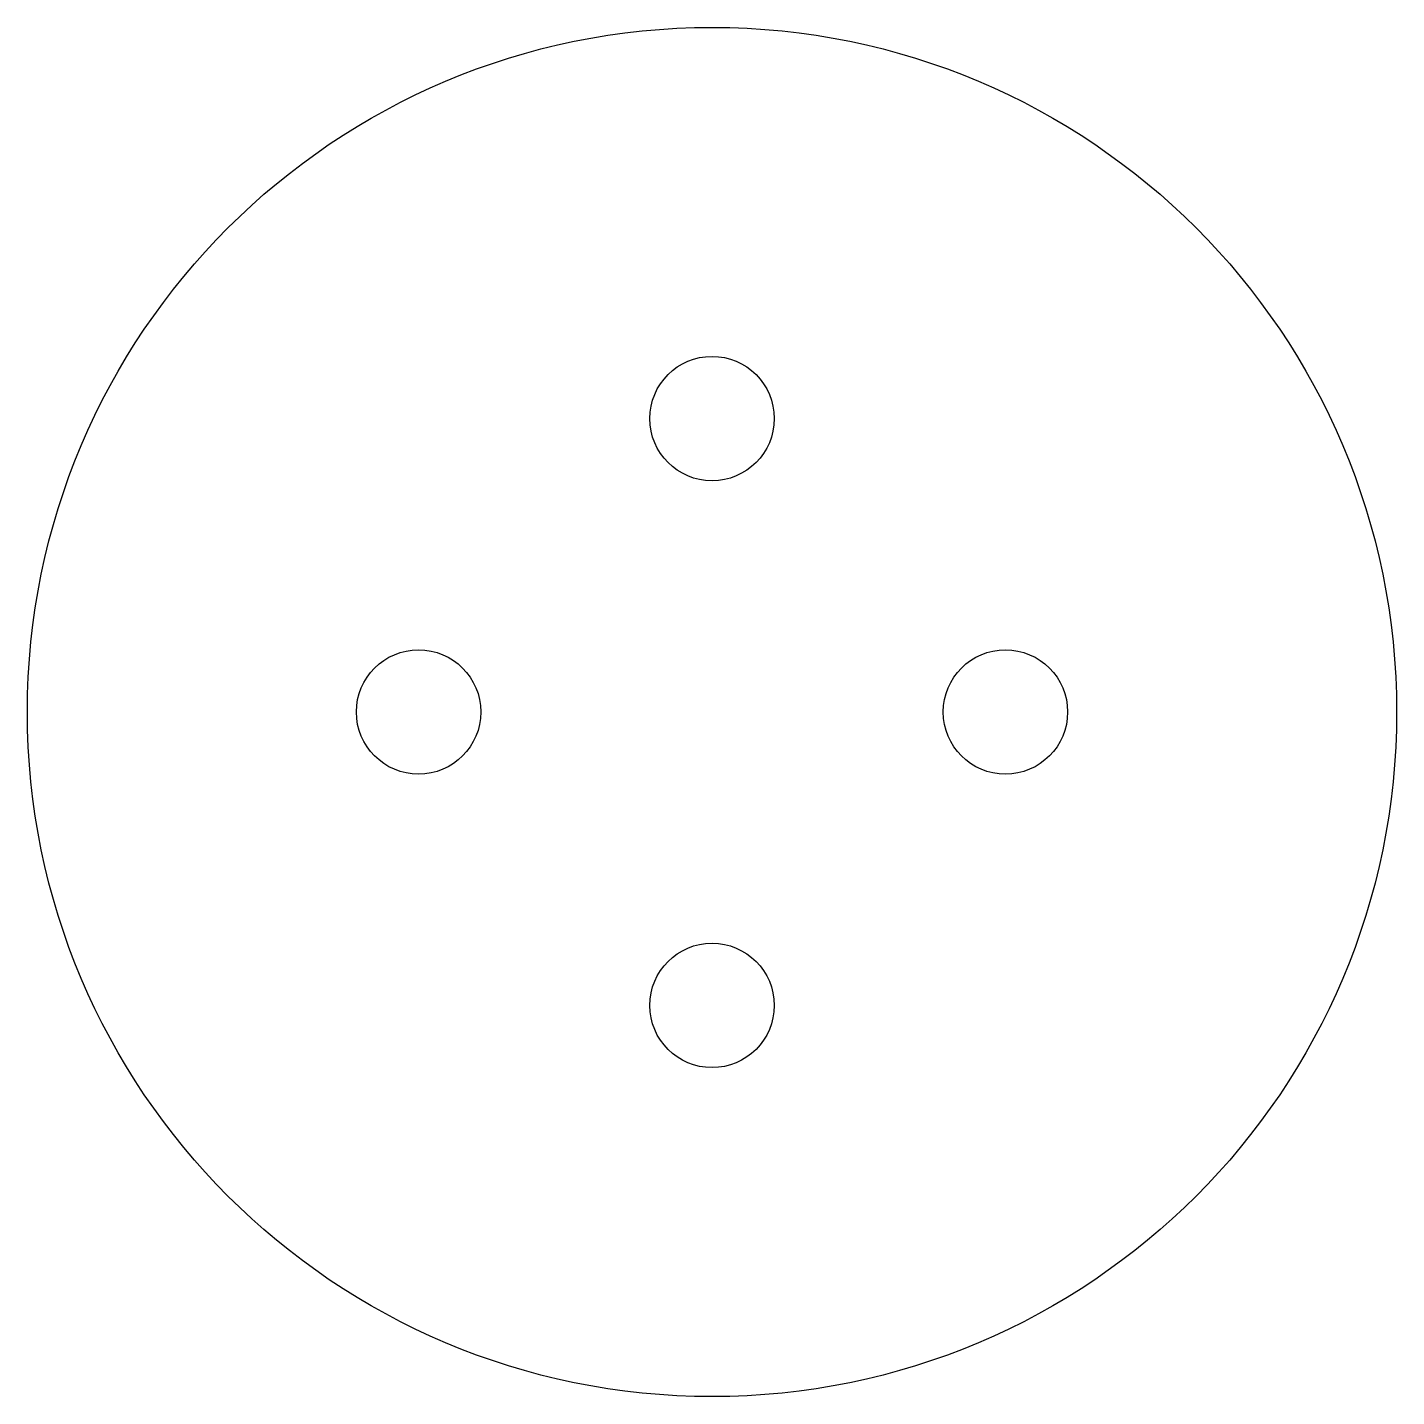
# Model space of a CAD drawing. Header units: millimetres. Extents: x 311 to 563, y -13 to 239.
import ezdxf

# ---------------------------------------------------------------- set-up
doc = ezdxf.new("R2010")
doc.units = ezdxf.units.MM

msp = doc.modelspace()

# ---------------------------------------------------------------- linework, layer by layer
for centre, radius in [((436.68, 112.92), 126), ((436.68, 166.92), 11.45), ((382.68, 112.92), 11.45), ((490.68, 112.92), 11.45), ((436.68, 58.92), 11.45)]:
    msp.add_circle(centre, radius)

doc.saveas('drawing.dxf')
